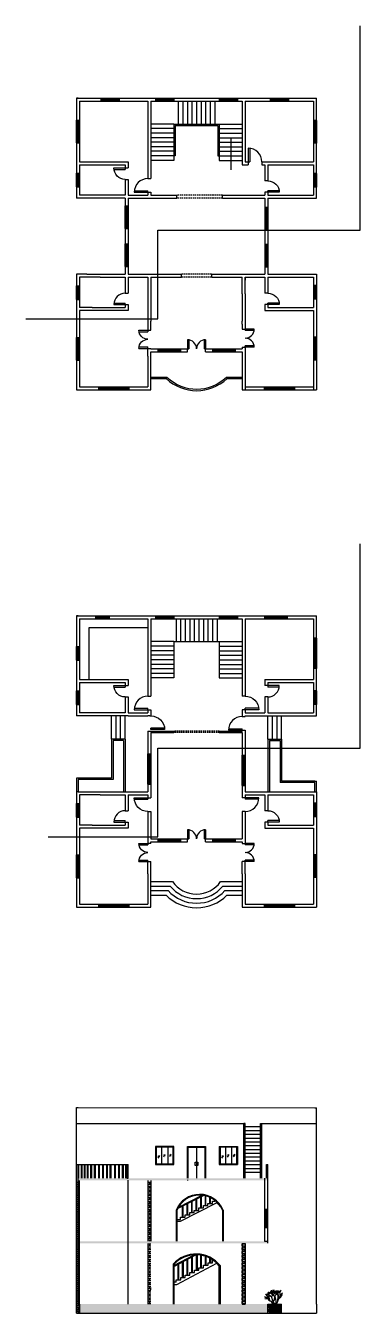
# Model space of a CAD drawing. Header units: millimetres. Extents: x -938220 to 926261, y -44187 to 232552.
# Drawn here: x -777580 to -755552, y 18373 to 103236 of the extents above; entities that cross this region are included whole.
import ezdxf

# ---------------------------------------------------------------- set-up
doc = ezdxf.new("R2010")
doc.units = ezdxf.units.MM
doc.linetypes.add('HIDDEN', pattern=[9.525, 6.35, -3.175])
for name, color, linetype in [('ARCH', 235, 'Continuous'), ('DOORS', 30, 'Continuous'), ('steel ladder', 170, 'Continuous'), ('STEPS', 11, 'Continuous'), ('TEXT', 170, 'Continuous'), ('trees', 88, 'Continuous'), ('VENTILATOR', 130, 'Continuous')]:
    doc.layers.add(name, color=color, linetype=linetype)
doc.layers.add('walls', color=7, linetype='Continuous', true_color=0xf8ce8b)
doc.layers.add('WINDOWS', color=7, linetype='Continuous', true_color=0xd4e480)
doc.layers.get('TEXT').off()
doc.styles.get("Standard").update_dxf_attribs({"font": 'romantic.ttf', "height": 200})
doc.dimstyles.new('ISO-25', dxfattribs={"dimtxt": 200, "dimasz": 200, "dimexe": 1.25, "dimexo": 0.625, "dimgap": 150, "dimtad": 1, "dimdec": 0, "dimtxsty": 'Standard', "dimblk": 'CLOSEDBLANK', "dimcen": 2.5, "dimclrd": 2, "dimclre": 7, "dimclrt": 7, "dimadec": 0, "dimazin": 0, "dimtfac": 1, "dimtdec": 0, "dimtmove": 0, "dimatfit": 3, "dimfxl": 1, "dimarcsym": 0})
pattern_1 = [(0, (-30657.3, -18707), (0, 127), []), (90, (-30657.3, -18707), (-254, 2e-14), [127, -127]), (90, (-30530.3, -18707), (-254, 2e-14), [-127, 127])]
pattern_2 = [(50, (-30657.295, -18707), (91.0923345, -7.969543), [9.525, -104.775]), (355, (-30657.295, -18707), (-17.621711, 95.528423), [7.62, -83.820292]), (100.451445, (-30649.7, -18707.66), (73.470624, 87.558876), [8.095004, -89.045122]), (46.1842, (-30657.3, -18681.6), (135.53952, -21.021164), [14.2875, -157.1625]), (96.635558, (-30646, -18683.35), (118.702067, 123.713062), [12.142512, -133.567804]), (351.184151, (-30657.3, -18681.6), (118.702067, 123.713062), [11.429984, -125.729866]), (21, (-30644.595, -18687.95), (75.807196, -51.132599), [9.525, -104.775]), (326, (-30644.595, -18687.95), (30.901014, 92.093983), [7.62, -83.82]), (71.451445, (-30638.28, -18692.21), (106.70821, 40.961384), [8.095004, -89.044969]), (37.5, (-30657.295, -18707), (1.5443016, 42.2775194), [0, -82.804, 0, -85.09, 0, -84.1375]), (7.5, (-30657.295, -18707), (33.4098313, 50.0902874), [0, -48.514, 0, -80.899, 0, -32.0675]), (327.5, (-30685.616, -18707), (67.7952976, -2.864372), [0, -31.75, 0, -99.06, 0, -131.445]), (317.5, (-30698.316, -18707), (74.0645907, 12.7132455), [0, -41.275, 0, -65.786, 0, -93.345])]

# ---------------------------------------------------------------- blocks, each defined once
blk = doc.blocks.new('W3')
at = {"layer": 'WINDOWS', "ltscale": 5}
for p, q in [((-450, 200), (-450, 0)), ((-450, 200), (450, 200)), ((-450, 133), (450, 133)), ((-450, 67), (450, 67)), ((-450, 0), (450, 0)), ((450, 200), (450, 0))]:
    blk.add_line(p, q, dxfattribs=at)
blk = doc.blocks.new('W2')
at = {"layer": 'WINDOWS', "ltscale": 5}
for p, q in [((-600, 200), (-600, 0)), ((-600, 200), (600, 200)), ((-600, 133), (600, 133)), ((-600, 67), (600, 67)), ((-600, 0), (600, 0)), ((600, 200), (600, 0))]:
    blk.add_line(p, q, dxfattribs=at)
blk = doc.blocks.new('W1')
at = {"layer": 'WINDOWS', "ltscale": 5}
for p, q in [((-750, 200), (-750, 0)), ((-750, 200), (750, 200)), ((-750, 133), (750, 133)), ((-750, 67), (750, 67)), ((-750, 0), (750, 0)), ((750, 200), (750, 0))]:
    blk.add_line(p, q, dxfattribs=at)
blk = doc.blocks.new('W')
at = {"layer": 'WINDOWS', "ltscale": 5}
for p, q in [((11726, 13760), (11726, 13560)), ((11726, 13760), (13726, 13760)), ((11726, 13694), (13726, 13694)), ((11726, 13627), (13726, 13627)), ((13726, 13760), (13726, 13560)), ((11726, 13560), (13726, 13560))]:
    blk.add_line(p, q, dxfattribs=at)
blk = doc.blocks.new('WW')
at = {"layer": 'walls', "ltscale": 5}
blk.add_blockref('W', (-12726, -13560), dxfattribs=at)
blk = doc.blocks.new('V1')
at = {"layer": 'VENTILATOR', "ltscale": 5}
for p, q in [((-450, 200), (-450, 0)), ((-450, 200), (450, 200)), ((-450, 0), (450, 0)), ((450, 200), (450, 0))]:
    blk.add_line(p, q, dxfattribs=at)
at = {"layer": 'VENTILATOR', "linetype": 'HIDDEN', "ltscale": 5}
for p, q in [((-450, 133), (450, 133)), ((-450, 67), (450, 67))]:
    blk.add_line(p, q, dxfattribs=at)
blk = doc.blocks.new('D1')
at = {"layer": 'DOORS', "ltscale": 5}
for p, q in [((0, 900), (0, 0)), ((100, 894.427191), (100, 0)), ((0, 600), (0, 0)), ((0, 0), (100, 0)), ((0, 0), (100, 0))]:
    blk.add_line(p, q, dxfattribs=at)
blk.add_arc((0, 0), 900, 0, 90, dxfattribs=at)
blk = doc.blocks.new('D2')
at = {"layer": 'DOORS', "ltscale": 5}
for p, q in [((0, 750), (0, 0)), ((0, 600), (0, 0)), ((0, 0), (100, 0)), ((0, 0), (100, 0)), ((0, 0), (100, 0)), ((100, 744), (100, 0))]:
    blk.add_line(p, q, dxfattribs=at)
blk.add_arc((3, 0), 747, 0, 90.24774, dxfattribs=at)
blk = doc.blocks.new('DD')
at = {"layer": 'DOORS', "ltscale": 5}
for p, q in [((0, 600), (0, 0)), ((0, 600), (0, 0)), ((0, 0), (100, 0)), ((100, 592), (100, 0)), ((1100, 592), (1100, 0)), ((1200, 0), (1100, 0)), ((1200, 600), (1200, 0)), ((1200, 600), (1200, 0))]:
    blk.add_line(p, q, dxfattribs=at)
for centre, start, end in [((0, 0), 0, 90), ((1200, 0), 90, 180)]:
    blk.add_arc(centre, 600, start, end, dxfattribs=at)
blk = doc.blocks.new('_ClosedBlank')
at = {"color": 0, "linetype": 'ByBlock', "lineweight": -2}
for p, q in [((-1, 0.17), (0, 0)), ((-1, 0.17), (-1, -0.17)), ((0, 0), (-1, -0.17))]:
    blk.add_line(p, q, dxfattribs=at)
blk = doc.blocks.new('*U14')
for p, q in [((-16.8, 16.32), (-15.36, 19.68)), ((-14.88, 18.24), (-12.96, 20.64)), ((-12.471, 19.775), (-12.898, 22.044)), ((-11.677, 19.071), (-12.471, 19.775)), ((-11.28, 19.619), (-12.104, 21.184)), ((-11.921, 18.836), (-10.64, 20.401)), ((-11.433, 18.289), (-10.457, 22.749)), ((-10.579, 18.054), (-9.846, 19.697)), ((-8.16, 17.76), (-10.56, 21.6)), ((-9.48, 19.775), (-8.992, 22.592)), ((-7.2, 19.68), (-8.64, 20.16)), ((-7.2, 19.68), (-6.24, 21.12)), ((-4.8, 16.32), (-7.2, 19.68)), ((-5.086, 17.741), (-5.513, 21.34)), ((-5.28, 19.2), (-3.84, 21.6)), ((-2.88, 12.96), (-4.32, 19.68)), ((-3.84, 16.8), (-0.96, 20.64)), ((-3.377, 18.602), (-2.888, 21.575)), ((-2.88, 15.84), (-2.4, 20.16)), ((-0.508, 21.888), (-0.081, 20.558)), ((-0.203, 19.149), (0.102, 21.34)), ((-0.142, 19.384), (0.59, 20.401)), ((-0.02, 20.01), (0.896, 21.105)), ((0.041, 20.714), (1.384, 22.044)), ((0.102, 21.34), (0.835, 21.888)), ((-17.76, 8.64), (-23.663, 11.961)), ((-17.76, 8.64), (-23.128, 9.222)), ((-18.24, 11.04), (-21.755, 16.655)), ((-18.24, 11.04), (-20.16, 11.52)), ((-12.96, 12.48), (-19.68, 16.32)), ((-13.92, 12.48), (-19.2, 14.88)), ((-16.8, 16.32), (-18.72, 18.72)), ((-15.84, 8.16), (-18.24, 11.04)), ((-16.32, 7.2), (-18.24, 7.2)), ((-14.88, 18.24), (-17.76, 19.2)), ((-16.8, 12.48), (-17.76, 12.96)), ((-14.88, 5.76), (-17.76, 8.64)), ((-15.84, 0.48), (-17.76, 0)), ((-16.8, 12.48), (-16.8, 16.32)), ((-15.84, 8.16), (-16.8, 12.48)), ((-14.88, 5.76), (-15.84, 8.16)), ((-13.44, 0.48), (-15.84, 0.48)), ((-8.16, 12), (-14.88, 18.24)), ((-12.96, 4.8), (-14.88, 5.76)), ((-12.96, 12.48), (-13.92, 12.48)), ((-9.6, 0.96), (-13.44, 0.48)), ((-13.325, 16.724), (-11.433, 18.289)), ((-12.96, 12.48), (-8.16, 17.76)), ((-10.56, 4.32), (-12.96, 12.48)), ((-11.52, 2.4), (-12.96, 4.8)), ((-9.6, 0.96), (-12.96, 0)), ((-12.043, 15.628), (-11.921, 18.836)), ((-11.982, 16.802), (-10.579, 18.054)), ((-8.64, 0.96), (-11.52, 2.4)), ((-10.56, 4.32), (-8.64, 7.68)), ((-8.64, 1.92), (-10.56, 4.32)), ((-9.6, 0.96), (-7.68, 0.96)), ((-8.64, 7.68), (-8.16, 12)), ((-8.64, 0.96), (-4.32, 2.88)), ((-8.64, 0.96), (-6.24, 2.88)), ((-8.64, 0.96), (-8.64, 1.92)), ((-8.64, 0.96), (-2.88, 0.96)), ((-8.16, 17.76), (-5.28, 19.2)), ((-7.68, 12.48), (-7.2, 14.88)), ((-6.72, 8.64), (-7.68, 12.48)), ((-7.68, 0.96), (-6.24, 0.48)), ((-7.2, 14.88), (-3.84, 16.8)), ((-5.76, 5.28), (-6.72, 8.64)), ((-6.24, 2.88), (-5.76, 5.28)), ((-6.24, 0.48), (-3.36, 0)), ((-3.377, 15.315), (-5.086, 17.819)), ((-4.32, 2.88), (-1.92, 9.6)), ((-2.766, 16.802), (-3.377, 18.602)), ((-3.36, 5.28), (-2.88, 12.96)), ((-0.96, 10.56), (-2.88, 15.84)), ((-2.88, 0.96), (0, 0)), ((-1.92, 9.6), (0.96, 12)), ((-0.48, 10.8), (0.346, 13.203)), ((0.346, 13.203), (-0.203, 19.149)), ((0.346, 13.203), (1.323, 16.254)), ((0.96, 12), (1.44, 15.36)), ((0.96, 12), (2.88, 14.88)), ((1.323, 16.254), (3.642, 18.289)), ((1.44, 15.36), (2.88, 17.28)), ((1.92, 13.44), (2.4, 15.36)), ((2.4, 15.36), (3.36, 16.32))]:
    blk.add_line(p, q)

msp = doc.modelspace()

# ---------------------------------------------------------------- hatches: boundary and pattern name
at = {"layer": 'walls', "ltscale": 5, "true_color": 0x293189}
h = msp.add_hatch(dxfattribs=at)
h.set_pattern_fill('AR-CONC', color=177, scale=0.5)
h.set_pattern_definition(pattern_2)
h.paths.add_polyline_path([(-761632.6, 27123.1), (-761632.6, 27273.1), (-774132.6, 27273.1), (-774132.6, 27123.1)])
at = {"layer": 'walls', "ltscale": 5}
h = msp.add_hatch(dxfattribs=at)
h.set_pattern_fill('BRICK', color=9, scale=20)
h.set_pattern_definition(pattern_1)
h.paths.add_polyline_path([(-769332.6, 27123.1), (-769532.6, 27123.1), (-769532.6, 23123.1), (-769332.6, 23123.1)])
h.paths.add_polyline_path([(-769334.6, 22973.1), (-769532.6, 22973.1), (-769532.6, 18973.1), (-769332.6, 18973.1)])
h.paths.add_polyline_path([(-774032.6, 22973.1), (-774232.6, 22973.1), (-774232.6, 18373.1), (-774032.6, 18373.1), (-774032.6, 18973.1)])
h.paths.add_polyline_path([(-774032.6, 27123.1), (-774232.6, 27123.1), (-774232.6, 23123.1), (-774032.6, 23123.1)])
h.paths.add_polyline_path([(-774032.6, 23123.1), (-774232.6, 23123.1), (-774232.6, 22973.1), (-774032.6, 22973.1)])
at = {"layer": 'walls', "ltscale": 5, "true_color": 0x293189}
h = msp.add_hatch(dxfattribs=at)
h.set_pattern_fill('AR-CONC', color=177, scale=0.5)
h.set_pattern_definition(pattern_2)
h.paths.add_polyline_path([(-774032.6, 23123.1), (-774032.6, 22973.1), (-761632.6, 22973.1), (-761632.6, 23123.1)])
at = {"layer": 'walls', "ltscale": 5}
h = msp.add_hatch(dxfattribs=at)
h.set_pattern_fill('BRICK', color=253, scale=20)
h.set_pattern_definition(pattern_1)
h.paths.add_polyline_path([(-763132.6, 22973), (-763332.6, 22973), (-763332.6, 18974.6), (-763132.6, 18972.8)])
h = msp.add_hatch(dxfattribs=at)
h.set_pattern_fill('BRSTONE', color=9, scale=20)
h.set_pattern_definition([(0, (-30657.3, -18707), (0, 167.64), []), (90, (-30200.1, -18707), (-254, 167.64), [167.64, -167.64]), (90, (-30250.9, -18707), (-254, 167.64), [167.64, -167.64]), (0, (-30200.1, -18679.06), (254, 167.64), [-457.2, 50.8]), (0, (-30200.1, -18651.12), (254, 167.64), [-457.2, 50.8]), (0, (-30200.1, -18623.18), (254, 167.64), [-457.2, 50.8]), (0, (-30200.1, -18595.24), (254, 167.64), [-457.2, 50.8]), (0, (-30200.1, -18567.3), (254, 167.64), [-457.2, 50.8])])
h.paths.add_polyline_path([(-761632.6, 18973.1), (-774032.6, 18973.1), (-774032.6, 18373.1), (-761632.6, 18373.1)])
h = msp.add_hatch(dxfattribs=at)
h.set_pattern_fill('BRICK', color=253, scale=20)
h.set_pattern_definition(pattern_1)
h.paths.add_polyline_path([(-761532.6, 18972.6), (-761632.6, 18972.6), (-761632.6, 18373.1), (-761532.6, 18373.1)])
h.paths.add_polyline_path([(-760732.6, 18972.6), (-760832.6, 18972.6), (-760832.6, 18373.1), (-760732.6, 18373.1)])
h = msp.add_hatch(color=38, dxfattribs=at)
h.dxf.hatch_style = 1
h.paths.add_polyline_path([(-760832.6, 18972.6), (-761532.6, 18972.6), (-761532.6, 18373.1), (-760832.6, 18373.1)])

# ---------------------------------------------------------------- linework, layer by layer
at = {"ltscale": 5}
for p, q in [((-763132.6, 79443), (-763132.6, 79243)), ((-758632.6, 79443), (-758632.6, 79243))]:
    msp.add_line(p, q, dxfattribs=at)
at = {"layer": 'ARCH', "linetype": 'HIDDEN', "ltscale": 15}
for p, q in [((-764632.6, 92061.6), (-767632.6, 92061.6)), ((-764632.6, 91861.6), (-767632.6, 91861.6)), ((-765352.5, 86866.6), (-767352.5, 86866.6)), ((-765352.5, 86666.6), (-767352.5, 86666.6)), ((-764832.6, 56747.3), (-767832.6, 56747.3)), ((-764832.6, 56647.3), (-767832.6, 56647.3))]:
    msp.add_line(p, q, dxfattribs=at)
at = {"layer": 'ARCH', "color": 7, "ltscale": 5}
msp.add_line((-766932.6, 27158.7), (-766932.6, 27123.1), dxfattribs=at)
at = {"layer": 'ARCH', "color": 32, "ltscale": 5, "true_color": 0xcd6928}
for p, q in [((-767682.6, 25166.5), (-767682.6, 23123.1)), ((-767632.6, 25157.3), (-767632.6, 23123.1)), ((-764632.6, 25163.3), (-764632.6, 23123.1)), ((-764582.6, 25170), (-764582.6, 23123.1)), ((-767882.6, 21604), (-767882.6, 18973.1)), ((-767832.6, 21584.7), (-767832.6, 18973.1)), ((-764832.6, 21492.5), (-764832.6, 18973.1)), ((-764832.6, 21492.5), (-764832.6, 18973.1)), ((-764832.6, 18973.1), (-764832.6, 21492.5)), ((-764782.6, 21510.1), (-764782.6, 18973.1))]:
    msp.add_line(p, q, dxfattribs=at)
for centre, radius, start, end in [((-766131.9, 24533.5), 1674.9, 22.335702, 157.794243), ((-766131.4, 24532.4), 1626.1, 22.827906, 157.399471), ((-766372.4, 20245.2), 2031.5, 38.507109, 138.022494), ((-766372.4, 20245.2), 1981.5, 39.009325, 137.470796)]:
    msp.add_arc(centre, radius, start, end, dxfattribs=at)
at = {"layer": 'DOORS', "color": 30, "ltscale": 5, "true_color": 0xf8991e}
msp.add_line((-766332.6, 29373.1), (-766332.6, 27273.1), dxfattribs=at)
for points in [[(-766932.6, 27273.1), (-766932.6, 29373.1), (-765732.6, 29373.1), (-765732.6, 27273.1)], [(-766882.6, 27273.1), (-766882.6, 29323.1), (-765782.6, 29323.1), (-765782.6, 27273.1)]]:
    msp.add_lwpolyline(points, dxfattribs=at)
msp.add_lwpolyline([(-766416.2, 28323.1), (-766244.3, 28323.1), (-766244.3, 28113.5), (-766416.2, 28113.5)], close=True, dxfattribs=at)
at = {"layer": 'steel ladder', "ltscale": 5}
for p, q in [((-763224.7, 27273), (-763224.7, 30873.1)), ((-763124.7, 30873.1), (-763224.7, 30873.1)), ((-763124.7, 27273), (-763124.7, 30873.1)), ((-763124.7, 30673), (-762124.7, 30673)), ((-762124.7, 27273), (-762124.7, 30873.1)), ((-762124.7, 30873.1), (-762024.7, 30873.1)), ((-762024.7, 27273), (-762024.7, 30873.1)), ((-763124.7, 30423), (-762124.7, 30423)), ((-763124.7, 30173), (-762124.7, 30173)), ((-763124.7, 29923), (-762124.7, 29923)), ((-763124.7, 29673), (-762124.7, 29673)), ((-763124.7, 29423), (-762124.7, 29423)), ((-763124.7, 29173), (-762124.7, 29173)), ((-763124.7, 28923), (-762124.7, 28923)), ((-763124.7, 28673), (-762124.7, 28673)), ((-763124.7, 28423), (-762124.7, 28423)), ((-763124.7, 28173), (-762124.7, 28173)), ((-763124.7, 27923), (-762124.7, 27923)), ((-763124.7, 27673), (-762124.7, 27673))]:
    msp.add_line(p, q, dxfattribs=at)
at = {"layer": 'STEPS', "ltscale": 10}
for p, q in [((-767532.6, 98259.4), (-767532.6, 96759.4)), ((-767232.6, 98259.4), (-767232.6, 96759.4)), ((-766932.6, 98259.4), (-766932.6, 96759.4)), ((-766632.6, 98259.4), (-766632.6, 96759.4)), ((-766332.6, 98259.4), (-766332.6, 96759.4)), ((-766032.6, 98259.4), (-766032.6, 96759.4)), ((-765732.6, 98259.4), (-765732.6, 96759.4)), ((-765432.6, 98259.4), (-765432.6, 96759.4)), ((-765132.6, 98259.4), (-765132.6, 96759.4)), ((-767382.6, 64145.1), (-767382.6, 62645.1)), ((-767082.6, 64145.1), (-767082.6, 62645.1)), ((-766782.6, 64145.1), (-766782.6, 62645.1)), ((-766482.6, 64145.1), (-766482.6, 62645.1)), ((-766182.6, 64145.1), (-766182.6, 62645.1)), ((-765882.6, 64145.1), (-765882.6, 62645.1)), ((-765582.6, 64145.1), (-765582.6, 62645.1)), ((-765282.6, 64145.1), (-765282.6, 62645.1)), ((-767832.6, 62645.1), (-764832.6, 62645.1)), ((-764832.6, 62645.1), (-763332.6, 62645.1)), ((-764832.6, 62345.1), (-763332.6, 62345.1)), ((-764832.6, 62045.1), (-763332.6, 62045.1)), ((-764832.6, 61745.1), (-763332.6, 61745.1)), ((-764832.6, 61445.1), (-763332.6, 61445.1)), ((-764832.6, 61145.1), (-763332.6, 61145.1)), ((-764832.6, 60845.1), (-763332.6, 60845.1)), ((-764832.6, 60545.1), (-763332.6, 60545.1)), ((-764832.6, 60245.1), (-763332.6, 60245.1))]:
    msp.add_line(p, q, dxfattribs=at)
at = {"layer": 'STEPS', "ltscale": 5}
for p, q in [((-767832.6, 96759.4), (-769332.6, 96759.4)), ((-767832.6, 96759.4), (-764832.6, 96759.4)), ((-767832.6, 96759.4), (-767832.6, 95409.4)), ((-764832.6, 96759.4), (-764832.6, 95109.4)), ((-764832.6, 96759.4), (-763332.6, 96759.4)), ((-767832.6, 96459.4), (-769332.6, 96459.4)), ((-767832.6, 96159.4), (-769332.6, 96159.4)), ((-767732.6, 96659.4), (-764932.6, 96659.4)), ((-767732.6, 96659.4), (-767732.6, 94659.4)), ((-764932.6, 96659.4), (-764932.6, 95109.4)), ((-764832.6, 96459.4), (-763332.6, 96459.4)), ((-764832.6, 96159.4), (-763332.6, 96159.4)), ((-767832.6, 95859.4), (-769332.6, 95859.4)), ((-767832.6, 95559.4), (-769332.6, 95559.4)), ((-767832.6, 95259.4), (-769332.6, 95259.4)), ((-767834.1, 95108), (-767834.1, 94508)), ((-767832.6, 95409.4), (-767832.6, 94359.4)), ((-764932.6, 95109.4), (-764932.6, 94659.4)), ((-764832.6, 95859.4), (-763332.6, 95859.4)), ((-764832.6, 95559.4), (-763332.6, 95559.4)), ((-764832.6, 95259.4), (-763332.6, 95259.4)), ((-764832.6, 95109.4), (-764832.6, 94359.4)), ((-767832.6, 94959.4), (-769332.6, 94959.4)), ((-767732.6, 94659.4), (-769332.6, 94659.4)), ((-767832.6, 94359.4), (-769332.6, 94359.4)), ((-764932.6, 94659.4), (-763332.6, 94659.4)), ((-764832.6, 94959.4), (-763332.6, 94959.4)), ((-764832.6, 94359.4), (-763332.6, 94359.4)), ((-769332.6, 80083.4), (-768282.3, 80083.4)), ((-769332.6, 79983.4), (-768332.6, 79983.4)), ((-769322.7, 80083.4), (-768282.3, 80083.4)), ((-764363.1, 80083.4), (-763332.6, 80083.4)), ((-764322.7, 79983.4), (-763332.6, 79983.4)), ((-767682.6, 64145.1), (-767682.6, 62645.1)), ((-764982.6, 64145.1), (-764982.6, 62645.1)), ((-767832.6, 62645.1), (-769332.6, 62645.1)), ((-767832.6, 62345.1), (-769332.6, 62345.1)), ((-767832.6, 62045.1), (-769332.6, 62045.1)), ((-767832.6, 62645.1), (-767832.6, 60245.1)), ((-764832.6, 62645.1), (-764832.6, 60245.1)), ((-767832.6, 61745.1), (-769332.6, 61745.1)), ((-767832.6, 61445.1), (-769332.6, 61445.1)), ((-767832.6, 61145.1), (-769332.6, 61145.1)), ((-767832.6, 60845.1), (-769332.6, 60845.1)), ((-767832.6, 60545.1), (-769332.6, 60545.1)), ((-767832.6, 60245.1), (-769332.6, 60245.1)), ((-771932.6, 56220.8), (-771932.6, 57747.3)), ((-771632.6, 56220.8), (-771632.6, 57747.3)), ((-771332.6, 56220.8), (-771332.6, 57747.3)), ((-771032.6, 56220.8), (-771032.6, 57747.3)), ((-761632.6, 56220.8), (-761632.6, 57747.3)), ((-761332.6, 56220.8), (-761332.6, 57747.3)), ((-761032.6, 56220.8), (-761032.6, 57747.3)), ((-760732.6, 56220.8), (-760732.6, 57747.3)), ((-769332.6, 45928.7), (-769332.6, 45928.7)), ((-769321, 45928.6), (-769321, 45928.6)), ((-767581.4, 25276.1), (-765869.2, 26132.2)), ((-767542.7, 25351.4), (-765952.7, 26146.4)), ((-767387.4, 24453), (-765008.4, 25642.4)), ((-767212.6, 24704.7), (-767212.6, 25460.5)), ((-766952.6, 24854.7), (-766952.6, 25590.5)), ((-766912.6, 24854.7), (-766912.6, 25610.5)), ((-766652.6, 25004.7), (-766652.6, 25740.5)), ((-766612.6, 25004.7), (-766612.6, 25760.5)), ((-766352.6, 25154.7), (-766352.6, 25890.5)), ((-766312.6, 25154.7), (-766312.6, 25910.5)), ((-766052.6, 25314.7), (-766052.6, 26040.5)), ((-766012.6, 25314.7), (-766012.6, 26060.5)), ((-765752.6, 25464.7), (-765752.6, 26104.5)), ((-765712.6, 25464.7), (-765712.6, 26092.8)), ((-765452.6, 25614.7), (-765452.6, 25986.4)), ((-765412.6, 25614.7), (-765412.6, 25964.9)), ((-767252.6, 24704.7), (-767252.6, 25440.5)), ((-767682.6, 24453), (-767387.4, 24453)), ((-767832.6, 21452.8), (-766381.6, 22226.8)), ((-767832.6, 21509.5), (-766494.9, 22223)), ((-766651, 21053.1), (-766651, 22083.1)), ((-766601, 21053.1), (-766601, 22109.7)), ((-766324.9, 21213.1), (-766324.9, 22226.2)), ((-766274.9, 21213.1), (-766274.9, 22224.4)), ((-766051, 21373.1), (-766051, 22200.5)), ((-766001, 21373.1), (-766001, 22191.7)), ((-765751, 21533.1), (-765751, 22126.8)), ((-765701, 21533.1), (-765701, 22109.6)), ((-767638.5, 20263.1), (-764997.1, 21671.8)), ((-767551, 20573.1), (-767551, 21603.1)), ((-767501, 20573.1), (-767501, 21629.7)), ((-767251, 20733.1), (-767251, 21763.1)), ((-767201, 20733.1), (-767201, 21789.7)), ((-766951, 20893.1), (-766951, 21923.1)), ((-766901, 20893.1), (-766901, 21949.7)), ((-766176, 21213.1), (-766176, 21373.1)), ((-766176, 21373.1), (-765876, 21373.1)), ((-765876, 21373.1), (-765876, 21533.1)), ((-765876, 21533.1), (-765576, 21533.1)), ((-765576, 21533.1), (-765576, 21693.1)), ((-765576, 21693.1), (-765276, 21693.1)), ((-765451, 21693.1), (-765451, 21999.5)), ((-765401, 21693.1), (-765401, 21972.4)), ((-765276, 21693.1), (-765276, 21843.1)), ((-765276, 21843.1), (-765117.7, 21843.1)), ((-767676, 20413.1), (-767832.6, 20413.1)), ((-767676, 20413.1), (-767676, 20573.1)), ((-767676, 20573.1), (-767376, 20573.1)), ((-767676, 20413.1), (-767676, 20573.1)), ((-767676, 20573.1), (-767376, 20573.1)), ((-767376, 20573.1), (-767376, 20733.1)), ((-767376, 20733.1), (-767076, 20733.1)), ((-767076, 20733.1), (-767076, 20893.1)), ((-767076, 20893.1), (-766776, 20893.1)), ((-766776, 20893.1), (-766776, 21053.1)), ((-766776, 21053.1), (-766476, 21053.1)), ((-766476, 21053.1), (-766476, 21213.1)), ((-766476, 21213.1), (-766176, 21213.1)), ((-767885.9, 20263.1), (-767638.5, 20263.1))]:
    msp.add_line(p, q, dxfattribs=at)
for points in [[(-769332.6, 46828.7), (-767916.6, 46828.7, 0.5230204), (-764748.7, 46828.7), (-763332.6, 46828.7)], [(-769332.6, 46528.7), (-768066.4, 46528.7, 0.477824), (-764598.9, 46528.7), (-763332.6, 46528.7)], [(-769332.6, 46228.7), (-768204.3, 46228.7, 0.4426268), (-764461, 46228.7), (-763332.6, 46228.7)], [(-769332.6, 45928.7), (-768332.6, 45928.7, 0.4142136), (-764332.6, 45928.7), (-763332.6, 45928.7)]]:
    msp.add_lwpolyline(points, format="xyb", dxfattribs=at)
for points in [[(-767632.6, 24453), (-767632.6, 24554.7), (-767382.6, 24554.7), (-767382.6, 24704.7), (-767082.6, 24704.7), (-767082.6, 24854.7), (-766782.6, 24854.7), (-766782.6, 25004.7), (-766482.6, 25004.7), (-766482.6, 25154.7), (-766182.6, 25154.7), (-766182.6, 25314.7), (-765882.6, 25314.7), (-765882.6, 25464.7), (-765582.6, 25464.7)], [(-765582.6, 25464.7), (-765582.6, 25614.7), (-765282.6, 25614.7), (-765282.6, 25764.7), (-765132.6, 25764.7)], [(-767676, 20413.1), (-767676, 20573.1), (-767376, 20573.1), (-767376, 20733.1), (-767076, 20733.1), (-767076, 20893.1), (-766776, 20893.1), (-766776, 21053.1), (-766476, 21053.1), (-766476, 21213.1), (-766176, 21213.1), (-766176, 21373.1), (-765876, 21373.1), (-765876, 21533.1), (-765576, 21533.1), (-765576, 21693.1), (-765276, 21693.1)]]:
    msp.add_lwpolyline(points, dxfattribs=at)
for centre, radius, start, end in [((-766327.7, 82095.8), 2912.4, 226.495096, 313.504904), ((-766322.7, 82083.4), 2800, 225.584691, 314.415309), ((-766322.7, 82083.4), 2800, 225.584691, 314.415309)]:
    msp.add_arc(centre, radius, start, end, dxfattribs=at)
at = {"layer": 'walls', "ltscale": 5}
for p, q in [((-774232.6, 98459.6), (-758432.6, 98459.6)), ((-774132.6, 98459.6), (-774232.6, 98459.6)), ((-774232.6, 98459.6), (-774232.6, 91861.6)), ((-758432.6, 91861.6), (-758432.6, 98461.6)), ((-774032.6, 98259.4), (-769532.6, 98259.4)), ((-769532.6, 98259.4), (-769532.6, 93161.6)), ((-769332.6, 98259.4), (-769332.6, 93161.6)), ((-769332.6, 98259.4), (-763332.6, 98259.4)), ((-763332.6, 98259.4), (-763332.6, 94061.6)), ((-763132.6, 98259.4), (-763132.6, 94261.6)), ((-763132.6, 98259.4), (-758632.6, 98259.4)), ((-758632.6, 98259.4), (-758632.6, 94261.6)), ((-763132.6, 94261.6), (-762932.6, 94261.6)), ((-762932.6, 94261.6), (-762932.6, 94061.6)), ((-762032.6, 94261.6), (-758632.6, 94261.6)), ((-762032.6, 94261.6), (-762032.6, 94061.6)), ((-771032.6, 93861.6), (-770832.6, 93861.6)), ((-769532.6, 94061.6), (-769532.6, 93161.6)), ((-763332.6, 94061.6), (-762932.6, 94061.6)), ((-762032.6, 94061.6), (-761832.6, 94061.6)), ((-761832.6, 94061.6), (-761832.6, 93861.6)), ((-761832.6, 93861.6), (-761832.6, 93111.6)), ((-761632.6, 94061.6), (-761632.6, 93861.6)), ((-761632.6, 94061.6), (-758632.6, 94061.6)), ((-761632.6, 93861.6), (-761632.6, 93111.6)), ((-758632.6, 94061.6), (-758632.6, 92061.6)), ((-771032.6, 93111.6), (-770832.6, 93111.6)), ((-769532.6, 93161.6), (-769332.6, 93161.6)), ((-761832.6, 93111.6), (-761832.6, 93011.6)), ((-761632.6, 93011.6), (-761832.6, 93011.6)), ((-761632.6, 93111.6), (-761632.6, 93011.6)), ((-771032.6, 91861.6), (-774232.6, 91861.6)), ((-771032.6, 91861.6), (-771032.6, 86861.6)), ((-770832.6, 92061.6), (-769532.6, 92061.6)), ((-770832.6, 91861.6), (-767632.6, 91861.6)), ((-770832.6, 91861.6), (-770832.6, 86861.6)), ((-769532.6, 92261.6), (-769532.6, 92061.6)), ((-769532.6, 92261.6), (-769332.6, 92261.6)), ((-769532.6, 91861.6), (-769532.6, 91861.6)), ((-769332.6, 92261.6), (-769332.6, 92061.6)), ((-769332.6, 92061.6), (-767632.6, 92061.6)), ((-767632.6, 91861.6), (-767632.6, 92061.6)), ((-764632.6, 92061.6), (-763332.6, 92061.6)), ((-764632.6, 91861.6), (-764632.6, 92061.6)), ((-764632.6, 91861.6), (-761832.6, 91861.6)), ((-763332.6, 92061.6), (-761832.6, 92061.6)), ((-761832.6, 92261.6), (-761832.6, 92061.6)), ((-761632.6, 92261.6), (-761832.6, 92261.6)), ((-761832.6, 91861.6), (-761832.6, 86861.6)), ((-761632.6, 92261.6), (-761632.6, 92061.6)), ((-761632.6, 92061.6), (-758632.6, 92061.6)), ((-761632.6, 91861.6), (-758432.6, 91861.6)), ((-761632.6, 91861.6), (-761632.6, 86861.6)), ((-772676.8, 86661.6), (-774032.6, 86661.6)), ((-773556.7, 86861.6), (-771032.6, 86861.6)), ((-772676.8, 86661.6), (-771032.6, 86661.6)), ((-770832.6, 86861.6), (-769532.6, 86861.6)), ((-770832.6, 86661.6), (-769532.6, 86661.6)), ((-769532.6, 86861.6), (-767332.6, 86861.6)), ((-769532.6, 86661.6), (-769532.6, 86461.6)), ((-769332.6, 86661.6), (-769332.6, 86461.6)), ((-769332.6, 86661.6), (-767332.6, 86661.6)), ((-767332.6, 86661.6), (-767332.6, 86861.6)), ((-765332.6, 86861.6), (-763132.6, 86861.6)), ((-765332.6, 86661.6), (-765332.6, 86861.6)), ((-765332.6, 86661.6), (-763332.6, 86661.6)), ((-763332.6, 85561.6), (-763332.6, 86661.6)), ((-763132.6, 86861.6), (-761832.6, 86861.6)), ((-763132.6, 86661.6), (-763132.6, 86461.6)), ((-763132.6, 86661.6), (-761832.6, 86661.6)), ((-763132.6, 85561.6), (-763132.6, 86661.6)), ((-761832.6, 86661.6), (-761832.6, 85611.6)), ((-761632.6, 86861.6), (-758432.6, 86861.6)), ((-761632.6, 86661.6), (-761632.6, 85611.6)), ((-761632.6, 86661.6), (-758632.6, 86661.6)), ((-758632.6, 86661.6), (-758632.6, 84661.6)), ((-758432.6, 86861.6), (-758432.6, 79443)), ((-769532.6, 86461.6), (-769532.6, 85561.6)), ((-769332.6, 86461.6), (-769332.6, 85561.6)), ((-771032.6, 85611.6), (-770832.6, 85611.6)), ((-769532.6, 85561.6), (-769532.6, 83168.4)), ((-769332.6, 85561.6), (-769332.6, 83755.9)), ((-763332.6, 85561.6), (-763332.6, 83755.9)), ((-763132.6, 85561.6), (-763132.6, 83243)), ((-761632.6, 85611.6), (-761832.6, 85611.6)), ((-773197.6, 84661.6), (-774032.6, 84661.6)), ((-773193.5, 84461.6), (-774032.6, 84461.6)), ((-773197.6, 84661.6), (-771032.6, 84661.6)), ((-771032.6, 84861.6), (-770832.6, 84861.6)), ((-761832.6, 84861.6), (-761832.6, 84461.6)), ((-761632.6, 84861.6), (-761832.6, 84861.6)), ((-761832.6, 84461.6), (-758632.6, 84461.6)), ((-761632.6, 84861.6), (-761632.6, 84661.6)), ((-761632.6, 84661.6), (-758632.6, 84661.6)), ((-758632.6, 84461.6), (-758632.6, 79443)), ((-769532.6, 83168.4), (-769332.6, 83168.4)), ((-769332.6, 83555.9), (-769332.6, 83755.9)), ((-763332.6, 83555.9), (-763332.6, 83755.9)), ((-763332.6, 83243), (-763132.6, 83243)), ((-769532.6, 81448.4), (-769532.6, 81968.4)), ((-769532.6, 81968.4), (-769346.2, 81968.4)), ((-769346.2, 81968.4), (-769346.2, 81943)), ((-769346.2, 81943), (-766932.6, 81943)), ((-769332.6, 81743), (-766932.6, 81743)), ((-769332.6, 79243), (-769332.6, 81743)), ((-766932.6, 81743), (-766932.6, 81943)), ((-765732.6, 81943), (-763332.6, 81943)), ((-765732.6, 81743), (-765732.6, 81943)), ((-763332.6, 82043), (-763332.6, 81943)), ((-763332.6, 82043), (-763132.6, 82043)), ((-763132.6, 82043), (-763132.6, 81943)), ((-763132.6, 81943), (-763132.6, 79443)), ((-769532.6, 81448.4), (-769532.6, 79443)), ((-758432.6, 79443), (-758432.6, 79243)), ((-774232.6, 64345.3), (-758432.6, 64345.3)), ((-774132.6, 64345.3), (-774232.6, 64345.3)), ((-774232.6, 64345.3), (-774232.6, 57747.3)), ((-774032.6, 64145.1), (-769532.6, 64145.1)), ((-769532.6, 64145.1), (-769532.6, 59047.3)), ((-769332.6, 64145.1), (-769332.6, 59047.3)), ((-769332.6, 64145.1), (-763332.6, 64145.1)), ((-763332.6, 64145.1), (-763332.6, 59047.3)), ((-763132.6, 64145.1), (-763132.6, 59047.3)), ((-763132.6, 64145.1), (-758632.6, 64145.1)), ((-758632.6, 64145.1), (-758632.6, 60147.3)), ((-758432.6, 57747.3), (-758432.6, 64347.3)), ((-771032.6, 59747.3), (-770832.6, 59747.3)), ((-769532.6, 59947.3), (-769532.6, 59047.3)), ((-761832.6, 60147.3), (-761832.6, 59747.3)), ((-761832.6, 60147.3), (-758632.6, 60147.3)), ((-761632.6, 59747.3), (-761832.6, 59747.3)), ((-761632.6, 59947.3), (-761632.6, 59747.3)), ((-761632.6, 59947.3), (-758632.6, 59947.3)), ((-758632.6, 59947.3), (-758632.6, 57947.3)), ((-771032.6, 58997.3), (-770832.6, 58997.3)), ((-769532.6, 59047.3), (-769332.6, 59047.3)), ((-763132.6, 59047.3), (-763332.6, 59047.3)), ((-761832.6, 58997.3), (-761832.6, 57947.3)), ((-761632.6, 58997.3), (-761832.6, 58997.3)), ((-761632.6, 58997.3), (-761632.6, 57947.3)), ((-770832.6, 57747.3), (-774232.6, 57747.3)), ((-770832.6, 57947.3), (-769532.6, 57947.3)), ((-770832.6, 57747.3), (-769532.6, 57747.3)), ((-769532.6, 58147.3), (-769532.6, 57947.3)), ((-769532.6, 58147.3), (-769332.6, 58147.3)), ((-769401.2, 57747.3), (-769532.6, 57747.3)), ((-769401.2, 57747.3), (-769332.6, 57747.3)), ((-769332.6, 58147.3), (-769332.6, 57747.3)), ((-763332.6, 58147.3), (-763332.6, 57704.1)), ((-763132.6, 58147.3), (-763332.6, 58147.3)), ((-763132.6, 58147.3), (-763132.6, 57947.3)), ((-763132.6, 57947.3), (-761832.6, 57947.3)), ((-763132.6, 57747.3), (-758432.6, 57747.3)), ((-763132.6, 57704.1), (-763132.6, 57747.3)), ((-761632.6, 57947.3), (-758632.6, 57947.3)), ((-763332.6, 57704.1), (-763132.6, 57704.1)), ((-771032.6, 56220.8), (-771932.6, 56220.8)), ((-771132.6, 56120.8), (-771832.6, 56120.8)), ((-771132.6, 56120.8), (-771132.6, 52747.3)), ((-771032.6, 56220.8), (-771032.6, 52747.3)), ((-769532.6, 56747.3), (-769532.6, 52747.3)), ((-769532.6, 56747.3), (-767832.6, 56747.3)), ((-769332.6, 56647.3), (-769332.6, 52347.3)), ((-769332.6, 56647.3), (-767832.6, 56647.3)), ((-767832.6, 56647.3), (-767832.6, 56747.3)), ((-764832.6, 56747.3), (-763332.6, 56747.3)), ((-764832.6, 56647.3), (-764832.6, 56747.3)), ((-764832.6, 56647.3), (-763332.6, 56647.3)), ((-763332.6, 56804.1), (-763132.6, 56804.1)), ((-763332.6, 56804.1), (-763332.6, 56747.3)), ((-763332.6, 56647.3), (-763332.6, 52347.3)), ((-763132.6, 56804.1), (-763132.6, 52747.3)), ((-761632.6, 56220.8), (-761632.6, 52747.3)), ((-761632.6, 56220.8), (-760732.6, 56220.8)), ((-761532.6, 56120.8), (-761532.6, 52747.3)), ((-761532.6, 56120.8), (-760832.6, 56120.8)), ((-760832.6, 56120.8), (-760832.6, 53350.7)), ((-760732.6, 56220.8), (-760732.6, 53450.7)), ((-774132.6, 52747.3), (-774232.6, 52747.3)), ((-773556.7, 52747.3), (-769532.6, 52747.3)), ((-763132.6, 52747.3), (-758532.6, 52747.3)), ((-758532.6, 53350.7), (-760832.6, 53350.7)), ((-758532.6, 53450.7), (-760732.6, 53450.7)), ((-758532.6, 53450.7), (-758432.6, 53453)), ((-758532.6, 52747.3), (-758532.6, 53350.7)), ((-758532.6, 52747.3), (-758432.6, 52747.3)), ((-758532.6, 52747.3), (-758432.6, 52747.3)), ((-758432.6, 52747.3), (-758432.6, 53453)), ((-758432.6, 52747.3), (-758432.6, 45328.7)), ((-772676.8, 52547.3), (-774032.6, 52547.3)), ((-772676.8, 52547.3), (-771032.6, 52547.3)), ((-770832.6, 52547.3), (-769532.6, 52547.3)), ((-769532.6, 52547.3), (-769532.6, 52347.3)), ((-769532.6, 52347.3), (-769332.6, 52347.3)), ((-763132.6, 52347.3), (-763332.6, 52347.3)), ((-763132.6, 52547.3), (-763132.6, 52347.3)), ((-763132.6, 52547.3), (-761832.6, 52547.3)), ((-761832.6, 52547.3), (-761832.6, 51497.3)), ((-761632.6, 52547.3), (-761632.6, 51497.3)), ((-761632.6, 52547.3), (-758632.6, 52547.3)), ((-758632.6, 52547.3), (-758632.6, 50547.3)), ((-771032.6, 51497.3), (-770832.6, 51497.3)), ((-769532.6, 51447.3), (-769532.6, 49241.6)), ((-769532.6, 51447.3), (-769332.6, 51447.3)), ((-769332.6, 51447.3), (-769332.6, 49641.6)), ((-763332.6, 51447.3), (-763332.6, 49641.6)), ((-763132.6, 51447.3), (-763332.6, 51447.3)), ((-763132.6, 51447.3), (-763132.6, 49241.6)), ((-761632.6, 51497.3), (-761832.6, 51497.3)), ((-773197.6, 50547.3), (-774032.6, 50547.3)), ((-773193.5, 50347.3), (-774032.6, 50347.3)), ((-773197.6, 50547.3), (-771032.6, 50547.3)), ((-771032.6, 50747.3), (-770832.6, 50747.3)), ((-761832.6, 50747.3), (-761832.6, 50347.3)), ((-761632.6, 50747.3), (-761832.6, 50747.3)), ((-761832.6, 50347.3), (-758632.6, 50347.3)), ((-761632.6, 50747.3), (-761632.6, 50547.3)), ((-761632.6, 50547.3), (-758632.6, 50547.3)), ((-758632.6, 50347.3), (-758632.6, 45328.7)), ((-769332.6, 49341.6), (-769532.6, 49341.6)), ((-769332.6, 49641.6), (-766932.6, 49641.6)), ((-769332.6, 49441.6), (-766932.6, 49441.6)), ((-766932.6, 49441.6), (-766932.6, 49641.6)), ((-765732.6, 49641.6), (-763332.6, 49641.6)), ((-765732.6, 49441.6), (-765732.6, 49641.6)), ((-765732.6, 49441.6), (-763332.6, 49441.6)), ((-763332.6, 49341.6), (-763132.6, 49341.6)), ((-769532.6, 47334.1), (-769532.6, 48141.6)), ((-769532.6, 48141.6), (-769332.6, 48141.6)), ((-769332.6, 47334.1), (-769332.6, 48141.6)), ((-763332.6, 47344.1), (-763332.6, 48141.6)), ((-763132.6, 48141.6), (-763332.6, 48141.6)), ((-763132.6, 47344.1), (-763132.6, 48141.6)), ((-769532.6, 47334.1), (-769532.6, 45328.7)), ((-763132.6, 47344.1), (-763132.6, 45328.7)), ((-758432.6, 45328.7), (-758432.6, 45128.7)), ((-774232.6, 31923.9), (-774132.6, 31923.9)), ((-774132.6, 31923.9), (-758532.6, 31923.1)), ((-769532.6, 22973.1), (-769532.6, 18973.1)), ((-767376, 20573.1), (-767376, 20733.1)), ((-769332.6, 19916), (-769332.6, 20076)), ((-774032.6, 18973.1), (-774032.6, 18373.1))]:
    msp.add_line(p, q, dxfattribs=at)
at = {"layer": 'walls', "color": 51, "ltscale": 5, "true_color": 0xf8f6b0}
for p, q in [((-774232.6, 31023.1), (-774232.6, 31923.9)), ((-758532.6, 31923.1), (-758432.6, 31923.1)), ((-758432.6, 31023.1), (-758432.6, 31923.1)), ((-774232.6, 30873.1), (-763224.7, 30873.1)), ((-762024.7, 30873.1), (-758432.6, 30873.1)), ((-758432.6, 18973.1), (-758432.6, 31023.1)), ((-774232.6, 18373.1), (-774232.6, 28182.4)), ((-761732.6, 28173.1), (-761632.6, 28173.1)), ((-761632.6, 22984.9), (-761632.6, 28173.1)), ((-761832.6, 23113.1), (-761832.6, 27273.1)), ((-774032.6, 18973.1), (-774032.6, 27117.8)), ((-769532.6, 27123.1), (-769532.6, 23123.1)), ((-769332.6, 27123.1), (-769332.6, 23123.1)), ((-763332.6, 22973), (-763331.5, 18974.6)), ((-763132.6, 22973), (-763132.6, 18972.8)), ((-758432.6, 18973.1), (-758432.6, 18373.1)), ((-774232.6, 18373.1), (-758432.6, 18373.1))]:
    msp.add_line(p, q, dxfattribs=at)
at = {"layer": 'walls', "ltscale": 5}
for points in [[(-774032.6, 98259.4), (-774032.6, 94261.6)], [(-774032.6, 94261.6), (-770832.6, 94261.6), (-770832.6, 93861.6)], [(-774032.6, 94061.6), (-774032.6, 92061.6)], [(-774032.6, 94061.6), (-771032.6, 94061.6), (-771032.6, 93861.6)], [(-771032.6, 93111.6), (-771032.6, 92061.6), (-774032.6, 92061.6)], [(-770832.6, 93111.6), (-770832.6, 92061.6)], [(-773556.7, 86861.6), (-774232.6, 86861.6), (-774232.6, 79243), (-772894.6, 79243), (-769332.6, 79243), (-769332.6, 81448.4)], [(-774032.6, 86661.6), (-774032.6, 84661.6)], [(-771032.6, 86661.6), (-771032.6, 85611.6)], [(-770832.6, 86661.6), (-770832.6, 85611.6)], [(-774032.6, 84461.6), (-774032.6, 79443), (-772866.8, 79443), (-769532.6, 79443)], [(-770832.6, 84861.6), (-770832.6, 84461.6), (-773193.5, 84461.6)], [(-771032.6, 84861.6), (-771032.6, 84661.6)], [(-769332.6, 83168.4), (-769332.6, 83555.9)], [(-763332.6, 83555.9), (-763332.6, 83243)], [(-765732.6, 81743), (-763332.6, 81743), (-763332.6, 79243), (-758432.6, 79243)], [(-763132.6, 79443), (-758632.6, 79443)], [(-774032.6, 64145.1), (-774032.6, 60147.3)], [(-769532.6, 63545.1), (-773432.6, 63545.1), (-773432.6, 60147.3)], [(-774032.6, 60147.3), (-770832.6, 60147.3), (-770832.6, 59747.3)], [(-774032.6, 59947.3), (-774032.6, 57947.3)], [(-774032.6, 59947.3), (-771032.6, 59947.3), (-771032.6, 59747.3)], [(-771032.6, 58997.3), (-771032.6, 57947.3), (-774032.6, 57947.3)], [(-770832.6, 58997.3), (-770832.6, 57947.3)], [(-771932.6, 56220.8), (-771932.6, 53647.3), (-774232.6, 53647.3), (-774232.6, 45128.7), (-772894.6, 45128.7), (-769332.6, 45128.7), (-769332.6, 47334.1)], [(-771832.6, 56120.8), (-771832.6, 53547.3), (-774132.6, 53547.3), (-774132.6, 52747.3), (-773556.7, 52747.3)], [(-774032.6, 52547.3), (-774032.6, 50547.3)], [(-771032.6, 52547.3), (-771032.6, 51497.3)], [(-770832.6, 52547.3), (-770832.6, 51497.3)], [(-774032.6, 50347.3), (-774032.6, 45328.7), (-772866.8, 45328.7), (-769532.6, 45328.7)], [(-770832.6, 50747.3), (-770832.6, 50347.3), (-773193.5, 50347.3)], [(-771032.6, 50747.3), (-771032.6, 50547.3)], [(-769332.6, 49341.6), (-769332.6, 49441.6)], [(-763332.6, 49441.6), (-763332.6, 49341.6)], [(-763332.6, 47344.1), (-763332.6, 45128.7), (-758432.6, 45128.7)], [(-763132.6, 45328.7), (-758632.6, 45328.7)]]:
    msp.add_lwpolyline(points, dxfattribs=at)
at = {"layer": 'WINDOWS', "color": 7, "ltscale": 5}
for p, q in [((-774232.6, 18373.1), (-774232.6, 31023.1)), ((-774232.6, 18373.1), (-774232.6, 28182.4)), ((-774232.6, 28182.4), (-770832.6, 28182.4)), ((-774132.6, 18373.1), (-774132.6, 28182.4)), ((-774132.6, 27130.6), (-774132.6, 28182.4)), ((-774132.6, 27282.4), (-774132.6, 28182.4)), ((-774082.6, 27282.4), (-774082.6, 28182.4)), ((-773918.5, 27282.4), (-773918.5, 28182.4)), ((-773868.5, 27282.4), (-773868.5, 28182.4)), ((-773716.6, 27282.4), (-773716.6, 28182.4)), ((-773666.6, 27282.4), (-773666.6, 28182.4)), ((-773524.7, 27282.4), (-773524.7, 28182.4)), ((-773474.7, 27282.4), (-773474.7, 28182.4)), ((-773289.7, 27282.4), (-773289.7, 28182.4)), ((-773239.7, 27282.4), (-773239.7, 28182.4)), ((-773045.1, 27282.4), (-773045.1, 28182.4)), ((-772995.1, 27282.4), (-772995.1, 28182.4)), ((-772776.5, 27282.4), (-772776.5, 28182.4)), ((-772726.5, 27282.4), (-772726.5, 28182.4)), ((-772507.9, 27282.4), (-772507.9, 28182.4)), ((-772457.9, 27282.4), (-772457.9, 28182.4)), ((-772238.5, 27282.4), (-772238.5, 28182.4)), ((-772188.5, 27282.4), (-772188.5, 28182.4)), ((-772013.1, 27282.4), (-772013.1, 28182.4)), ((-771963.1, 27282.4), (-771963.1, 28182.4)), ((-771710.9, 27282.4), (-771710.9, 28182.4)), ((-771660.9, 27282.4), (-771660.9, 28182.4)), ((-771461.5, 27282.4), (-771461.5, 28182.4)), ((-771411.5, 27282.4), (-771411.5, 28182.4)), ((-771204.3, 27282.4), (-771204.3, 28182.4)), ((-771154.3, 27282.4), (-771154.3, 28182.4)), ((-770982.6, 27274.3), (-770982.6, 28174.3)), ((-770932.6, 27274.3), (-770932.6, 28174.3)), ((-770832.6, 27274.3), (-770832.6, 28182.4)), ((-761732.6, 27273.1), (-761732.6, 28173.1)), ((-770932.6, 27274.3), (-770832.6, 27274.3)), ((-770832.6, 18963.4), (-770832.6, 27134.7)), ((-761832.6, 25224.7), (-761632.6, 25224.7)), ((-761766, 25224.7), (-761766, 24024.7)), ((-761699.3, 25224.7), (-761699.3, 24024.7)), ((-761832.6, 24024.7), (-761632.6, 24024.7)), ((-763332.6, 22973), (-763132.6, 22973)), ((-761832.6, 23125.2), (-761632.6, 23125.2)), ((-763332.6, 18974.6), (-763132.6, 18972.8)), ((-761632.6, 18373.1), (-761632.6, 18972.6)), ((-761632.6, 18972.6), (-760732.6, 18972.6)), ((-761532.6, 18373.1), (-761532.6, 18972.6)), ((-760832.6, 18373.1), (-760832.6, 18972.6)), ((-760732.6, 18373.1), (-760732.6, 18972.6))]:
    msp.add_line(p, q, dxfattribs=at)
at = {"layer": 'WINDOWS', "color": 1, "ltscale": 5}
for p, q in [((-768632.6, 29373.1), (-768632.6, 28173.1)), ((-768232.6, 29373.1), (-768232.6, 28173.1)), ((-764832.6, 29373.1), (-764832.6, 28173.1)), ((-764832.6, 29373.1), (-763632.6, 29373.1)), ((-764432.6, 29373.1), (-764432.6, 28173.1)), ((-764032.6, 29373.1), (-764032.6, 28173.1)), ((-763632.6, 29373.1), (-763632.6, 28173.1)), ((-768776.5, 28776.6), (-768880.1, 28603.6)), ((-768843.9, 28744.7), (-768873.1, 28695.9)), ((-768780.8, 28700.9), (-768810, 28652.1)), ((-768415.9, 28841.3), (-768519.5, 28668.3)), ((-768483.3, 28809.4), (-768512.5, 28760.6)), ((-768420.2, 28765.5), (-768449.5, 28716.8)), ((-768015.9, 28849.9), (-768119.5, 28676.9)), ((-768083.3, 28818), (-768112.5, 28769.2)), ((-768020.2, 28774.2), (-768049.5, 28725.4)), ((-764832.6, 28173.1), (-763632.6, 28173.1)), ((-764576.5, 28776.6), (-764680.1, 28603.6)), ((-764643.9, 28744.7), (-764673.1, 28695.9)), ((-764580.8, 28700.9), (-764610, 28652.1)), ((-764215.9, 28841.3), (-764319.5, 28668.3)), ((-764283.3, 28809.4), (-764312.5, 28760.6)), ((-764220.2, 28765.5), (-764249.5, 28716.8)), ((-763815.9, 28849.9), (-763919.5, 28676.9)), ((-763883.3, 28818), (-763912.5, 28769.2)), ((-763820.2, 28774.2), (-763849.5, 28725.4))]:
    msp.add_line(p, q, dxfattribs=at)
at = {"layer": 'WINDOWS', "color": 7, "ltscale": 5}
for points in [[(-777580.2, 83920.9), (-768882.6, 83920.9), (-768882.6, 89763.5), (-755552.2, 89763.5), (-755552.2, 103236.3)], [(-776106.8, 49768.4), (-768882.6, 49768.4), (-768882.6, 55610.9), (-755552.2, 55610.9), (-755552.2, 69083.7)]]:
    msp.add_lwpolyline(points, dxfattribs=at)
at = {"layer": 'WINDOWS', "color": 1, "ltscale": 5}
for points in [[(-767832.6, 29373.1), (-769032.6, 29373.1), (-769032.6, 28173.1), (-767832.6, 28173.1)], [(-767882.6, 29323.1), (-768982.6, 29323.1), (-768982.6, 28223.1), (-767882.6, 28223.1)], [(-763682.6, 29323.1), (-764782.6, 29323.1), (-764782.6, 28223.1), (-763682.6, 28223.1)]]:
    msp.add_lwpolyline(points, close=True, dxfattribs=at)

# ---------------------------------------------------------------- block references
at = {"layer": 'DOORS', "ltscale": 5}
for name, p in [('D1', (-762932.6, 94261.6)), ('DD', (-766932.6, 81943)), ('DD', (-766932.6, 49641.6))]:
    msp.add_blockref(name, p, dxfattribs=at)
at = {"layer": 'DOORS', "ltscale": 5, "xscale": -1}
for name, p, rotation in [('D2', (-771032.6, 93861.6), 90), ('D2', (-761632.6, 92261.6), 270), ('D2', (-761632.6, 84861.6), 270), ('DD', (-769532.6, 83168.4), 90), ('D2', (-771032.6, 59747.3), 90), ('D1', (-763132.6, 58147.3), 270), ('D1', (-769332.6, 56844.1), 270), ('D1', (-769532.6, 52347.3), 90), ('D2', (-761632.6, 50747.3), 270), ('DD', (-769532.6, 49341.6), 90)]:
    msp.add_blockref(name, p, dxfattribs=dict(at, rotation=rotation))
at = {"layer": 'DOORS', "ltscale": 5}
for name, p, rotation in [('D1', (-769532.6, 92261.6), 90), ('D2', (-771032.6, 84861.6), 90), ('DD', (-763132.6, 83243), 270), ('D2', (-761632.6, 59747.3), 270), ('D1', (-769532.6, 58147.3), 90), ('D1', (-763332.6, 56804.1), 90), ('D1', (-763132.6, 52347.3), 270), ('D2', (-771032.6, 50747.3), 90), ('DD', (-763132.6, 49341.6), 270)]:
    msp.add_blockref(name, p, dxfattribs=dict(at, rotation=rotation))
at = {"layer": 'TEXT', "ltscale": 5, "rotation": 90}
for p in [(-769332.6, 54247.3), (-763133.3, 54158.8)]:
    msp.add_blockref('WW', p, dxfattribs=at)
at = {"layer": 'trees', "xscale": 43.53765117978947, "yscale": 43.53765117978947, "zscale": 43.53765117978947}
msp.add_blockref('*U14', (-760827.6, 18929.5), dxfattribs=at)
at = {"layer": 'VENTILATOR', "ltscale": 5}
for p, rotation in [((-774032.6, 93061.6), 90), ((-758632.6, 93039.6), 270), ((-774032.6, 85643), 90), ((-758632.6, 85661.6), 270), ((-774032.6, 61867.3), 90), ((-774032.6, 58947.3), 90), ((-774032.6, 51528.7), 90)]:
    msp.add_blockref('V1', p, dxfattribs=dict(at, rotation=rotation))
at = {"layer": 'WINDOWS', "ltscale": 5}
for name, p in [('W2', (-772036.2, 98259.4)), ('W2', (-768436.2, 98259.4)), ('W2', (-764236.2, 98259.4)), ('W2', (-760886.2, 98259.4)), ('W1', (-768132.6, 81743)), ('W1', (-764532.6, 81743)), ('WW', (-771782.1, 79243)), ('WW', (-760882.6, 79243)), ('W3', (-772532.6, 64145.1)), ('W2', (-768432.6, 64145.5)), ('W2', (-764232.6, 64145.2)), ('W1', (-761116.2, 64145.1)), ('W1', (-768132.6, 49441.6)), ('W1', (-764532.6, 49441.6)), ('WW', (-771782.6, 45128.7)), ('WW', (-760882.4, 45128.7))]:
    msp.add_blockref(name, p, dxfattribs=at)
for name, p, rotation in [('W1', (-774032.6, 96261.6), 90), ('W1', (-758632.6, 96239.6), 270), ('W1', (-770832.6, 90611.6), 90), ('W1', (-761832.6, 90516.5), 270), ('W1', (-770832.6, 88111.6), 90), ('W1', (-761832.6, 88067.7), 270), ('W1', (-774032.6, 81943), 90), ('W1', (-758632.6, 81952.3), 270), ('WW', (-758632.6, 61875.7), 270), ('V1', (-758632.6, 58945.7), 270), ('V1', (-758632.6, 51547.3), 270), ('W1', (-774032.6, 47828.7), 90), ('W1', (-758632.6, 47847.3), 270)]:
    msp.add_blockref(name, p, dxfattribs=dict(at, rotation=rotation))

# ---------------------------------------------------------------- leaders
at = {"layer": 'walls', "linetype": 'HIDDEN', "ltscale": 5}
msp.add_leader([(-764082.6, 95859.4), (-764082.6, 93733.7)], dimstyle='ISO-25', override={"dimgap": 150, "dimtad": 0}, dxfattribs=at)

doc.saveas('drawing.dxf')
